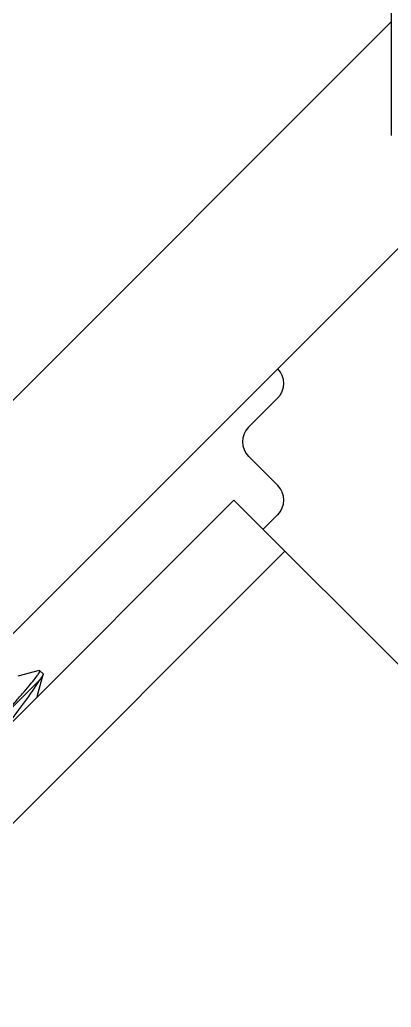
# Model space of a CAD drawing. Extents: x -1396510 to 1250330, y -1892470 to 1623980.
# Drawn here: x -1165497.9 to -1165412.1, y -49087.9 to -48860 of the extents above; entities that cross this region are included whole.
import ezdxf

# ---------------------------------------------------------------- set-up
doc = ezdxf.new("R2010")
doc.units = 0
doc.header["$LTSCALE"] = 1000
doc.header["$MEASUREMENT"] = 0

msp = doc.modelspace()

# ---------------------------------------------------------------- linework, layer by layer
at = {"linetype": 'Continuous'}
for p, q in [((-1165412.13, -48704.14), (-1165412.13, -48886.71)), ((-1165603.25, -49051.62), (-1165412.13, -48860.5)), ((-1165576.33, -49078.55), (-1165408.02, -48910.24)), ((-1165438.32, -48947.28), (-1165445.06, -48954.01)), ((-1165445.06, -48960.74), (-1165438.32, -48967.47)), ((-1166919.99, -50442.4), (-1165448.43, -48970.85)), ((-1165448.43, -48970.85), (-1165310.44, -49108.84)), ((-1165438.32, -48974.2), (-1165441.7, -48977.58)), ((-1166908.21, -50454.18), (-1165436.65, -48982.63)), ((-1165493.36, -49010.19), (-1165498.28, -49011.5)), ((-1165493.84, -49016.13), (-1165492.48, -49011.07)), ((-1165493.22, -49010.2), (-1165493.36, -49010.19)), ((-1165492.49, -49010.93), (-1165493.22, -49010.2)), ((-1165492.49, -49010.93), (-1165492.48, -49011.07)), ((-1165503.36, -49022.41), (-1165493.24, -49012.29))]:
    msp.add_line(p, q, dxfattribs=at)
for centre, start, end in [((-1165441.69, -48943.91), 315.0001, 44.9999), ((-1165441.69, -48957.38), 135.0001, 224.9999), ((-1165441.69, -48970.84), 315.0001, 44.9999)]:
    msp.add_arc(centre, 4.76, start, end, dxfattribs=at)
for points, knots in [([(-1165503.36, -49022.41), (-1165501.9, -49020.8), (-1165499.85, -49018.5), (-1165497.31, -49015.61), (-1165495.81, -49013.85), (-1165494.66, -49012.45), (-1165493.79, -49011.34), (-1165493.41, -49010.73), (-1165493.14, -49010.27), (-1165493.22, -49010.2)], [0, 0, 0, 0, 0.408851, 0.580451, 0.725719, 0.841897, 0.926873, 0.979322, 1, 1, 1, 1]), ([(-1165492.48, -49011.07), (-1165492.52, -49011.24), (-1165492.78, -49011.65), (-1165493.05, -49012.04), (-1165493.24, -49012.29)], [0, 0, 0, 0, 0.359868, 1, 1, 1, 1]), ([(-1165502.1, -49024.51), (-1165500.28, -49022.17), (-1165497.22, -49018.17), (-1165494.28, -49014.07), (-1165493.24, -49012.29)], [0, 0, 0, 0, 0.590071, 1, 1, 1, 1])]:
    msp.add_open_spline(points, degree=3, knots=knots, dxfattribs=at)

doc.saveas('drawing.dxf')
